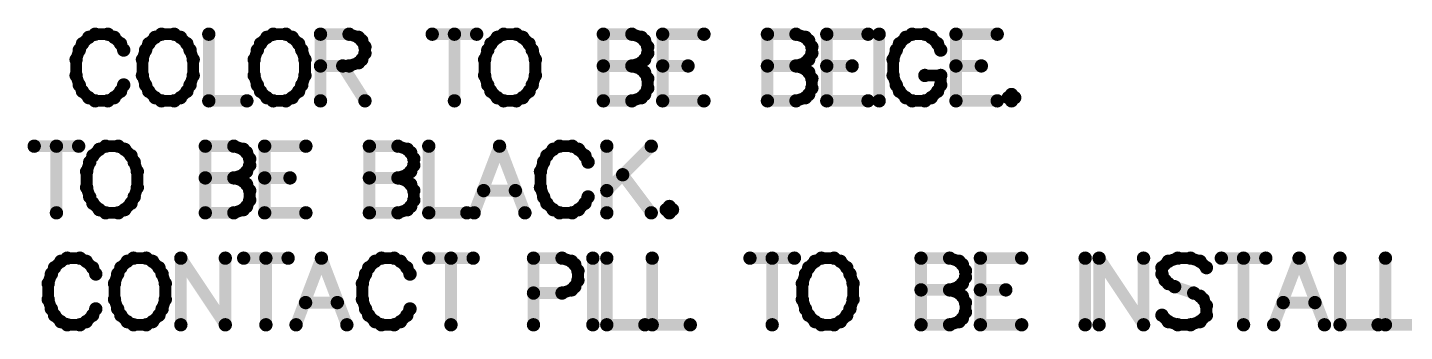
# Model space of a CAD drawing. Extents: x 0 to 200, y 0 to 200.
# Drawn here: x 127.59 to 148.24, y 157.98 to 162.54 of the extents above; entities that cross this region are included whole.
import ezdxf

# ---------------------------------------------------------------- set-up
doc = ezdxf.new("R2010")
doc.units = 0
doc.layers.get('0').update_dxf_attribs({"linetype": 'CONTINUOUS'})
doc.layers.add('gm2', color=1, linetype='CONTINUOUS')

# ---------------------------------------------------------------- blocks, each defined once
blk = doc.blocks.new('D15')
at = {"const_width": 0.1}
blk.add_lwpolyline([(-0.05, 0, 1), (0.05, 0, 1)], format="xyb", close=True, dxfattribs=at)

msp = doc.modelspace()

# ---------------------------------------------------------------- linework, layer by layer
at = {"layer": 'gm2', "color": 1, "const_width": 0.1778}
for points in [[(128.367777, 162.202794), (128.415407, 162.298005)], [(128.415407, 162.298005), (128.510617, 162.393235)], [(128.510617, 162.393235), (128.605837, 162.440845)], [(128.605837, 162.440845), (128.796268, 162.440845)], [(128.796268, 162.440845), (128.891498, 162.393235)], [(128.891498, 162.393235), (128.986708, 162.298005)], [(128.986708, 162.298005), (129.034318, 162.202794)], [(129.410429, 162.298005), (129.362819, 162.202794)], [(129.505649, 162.393235), (129.410429, 162.298005)], [(129.600859, 162.440845), (129.505649, 162.393235)], [(129.79131, 162.440845), (129.600859, 162.440845)], [(129.88652, 162.393235), (129.79131, 162.440845)], [(129.98174, 162.298005), (129.88652, 162.393235)], [(130.02934, 162.202794), (129.98174, 162.298005)], [(130.310231, 162.440845), (130.310231, 161.441053)], [(131.086262, 162.298005), (131.038652, 162.202794)], [(131.181472, 162.393235), (131.086262, 162.298005)], [(131.276693, 162.440845), (131.181472, 162.393235)], [(131.467133, 162.440845), (131.276693, 162.440845)], [(131.562353, 162.393235), (131.467133, 162.440845)], [(131.657563, 162.298005), (131.562353, 162.393235)], [(131.705173, 162.202794), (131.657563, 162.298005)], [(131.986054, 162.440845), (131.986054, 161.441053)], [(132.414545, 162.440845), (131.986054, 162.440845)], [(132.414545, 162.440845), (132.557375, 162.393235)], [(132.557375, 162.393235), (132.604985, 162.345635)], [(132.604985, 162.345635), (132.652595, 162.250405)], [(132.652595, 162.250405), (132.652595, 162.155184)], [(134.328429, 162.440845), (133.661907, 162.440845)], [(133.995168, 161.441053), (133.995168, 162.440845)], [(134.542669, 162.298005), (134.495069, 162.202794)], [(134.637889, 162.393235), (134.542669, 162.298005)], [(134.733099, 162.440845), (134.637889, 162.393235)], [(134.92353, 162.440845), (134.733099, 162.440845)], [(135.01876, 162.393235), (134.92353, 162.440845)], [(135.11396, 162.298005), (135.01876, 162.393235)], [(135.16159, 162.202794), (135.11396, 162.298005)], [(136.228022, 161.441053), (136.228022, 162.440845)], [(136.228022, 162.440845), (136.656503, 162.440845)], [(136.656503, 162.440845), (136.799334, 162.393235)], [(136.799334, 162.393235), (136.846934, 162.345635)], [(136.846934, 162.345635), (136.894564, 162.250405)], [(136.894564, 162.250405), (136.894564, 162.155184)], [(137.118314, 161.441053), (137.118314, 162.440845)], [(137.118314, 162.440845), (137.737225, 162.440845)], [(138.689407, 161.441053), (138.689407, 162.440845)], [(138.689407, 162.440845), (139.117888, 162.440845)], [(139.117888, 162.440845), (139.260719, 162.393235)], [(139.260719, 162.393235), (139.308319, 162.345635)], [(139.308319, 162.345635), (139.355929, 162.250405)], [(139.355929, 162.250405), (139.355929, 162.155184)], [(140.19861, 162.440845), (139.579689, 162.440845)], [(139.579689, 162.440845), (139.579689, 161.441053)], [(140.365241, 161.441053), (140.365241, 162.440845)], [(140.622341, 162.202794), (140.669941, 162.298005)], [(140.669941, 162.298005), (140.765162, 162.393235)], [(140.765162, 162.393235), (140.860372, 162.440845)], [(140.860372, 162.440845), (141.050822, 162.440845)], [(141.050822, 162.440845), (141.146032, 162.393235)], [(141.146032, 162.393235), (141.241252, 162.298005)], [(141.241252, 162.298005), (141.288853, 162.202794)], [(141.517373, 161.441053), (141.517373, 162.440845)], [(141.517373, 162.440845), (142.136304, 162.440845)], [(128.320177, 162.059974), (128.367777, 162.202794)], [(128.320177, 161.821914), (128.320177, 162.059974)], [(129.362819, 162.202794), (129.315219, 162.059974)], [(129.315219, 162.059974), (129.315219, 161.821914)], [(130.07695, 162.059974), (130.02934, 162.202794)], [(130.07695, 161.821914), (130.07695, 162.059974)], [(131.038652, 162.202794), (130.991042, 162.059974)], [(130.991042, 162.059974), (130.991042, 161.821914)], [(131.752784, 162.059974), (131.705173, 162.202794)], [(131.752784, 161.821914), (131.752784, 162.059974)], [(132.604985, 162.059974), (132.557375, 162.012364)], [(132.652595, 162.155184), (132.604985, 162.059974)], [(134.495069, 162.202794), (134.447439, 162.059974)], [(134.447439, 162.059974), (134.447439, 161.821914)], [(135.20919, 162.059974), (135.16159, 162.202794)], [(135.20919, 161.821914), (135.20919, 162.059974)], [(136.846934, 162.059974), (136.799334, 162.012364)], [(136.894564, 162.155184), (136.846934, 162.059974)], [(139.308319, 162.059974), (139.260719, 162.012364)], [(139.355929, 162.155184), (139.308319, 162.059974)], [(140.574711, 162.059974), (140.622341, 162.202794)], [(140.574711, 161.821914), (140.574711, 162.059974)], [(132.414545, 161.964754), (131.986054, 161.964754)], [(132.652595, 161.441053), (132.319345, 161.964754)], [(132.557375, 162.012364), (132.414545, 161.964754)], [(136.656503, 161.964754), (136.228022, 161.964754)], [(136.799334, 162.012364), (136.656503, 161.964754)], [(136.656503, 161.964754), (136.799334, 161.917144)], [(136.799334, 161.917144), (136.846934, 161.869544)], [(136.846934, 161.869544), (136.894564, 161.774314)], [(137.499195, 161.964754), (137.118314, 161.964754)], [(139.117888, 161.964754), (138.689407, 161.964754)], [(139.260719, 162.012364), (139.117888, 161.964754)], [(139.117888, 161.964754), (139.260719, 161.917144)], [(139.260719, 161.917144), (139.308319, 161.869544)], [(139.308319, 161.869544), (139.355929, 161.774314)], [(139.96056, 161.964754), (139.579689, 161.964754)], [(141.898244, 161.964754), (141.517373, 161.964754)], [(128.367777, 161.679093), (128.320177, 161.821914)], [(128.415407, 161.583883), (128.367777, 161.679093)], [(128.986708, 161.583883), (129.034318, 161.679093)], [(129.315219, 161.821914), (129.362819, 161.679093)], [(129.362819, 161.679093), (129.410429, 161.583883)], [(129.98174, 161.583883), (130.02934, 161.679093)], [(130.02934, 161.679093), (130.07695, 161.821914)], [(130.991042, 161.821914), (131.038652, 161.679093)], [(131.038652, 161.679093), (131.086262, 161.583883)], [(131.657563, 161.583883), (131.705173, 161.679093)], [(131.705173, 161.679093), (131.752784, 161.821914)], [(134.447439, 161.821914), (134.495069, 161.679093)], [(134.495069, 161.679093), (134.542669, 161.583883)], [(135.11396, 161.583883), (135.16159, 161.679093)], [(135.16159, 161.679093), (135.20919, 161.821914)], [(136.894564, 161.631483), (136.846934, 161.536273)], [(136.894564, 161.774314), (136.894564, 161.631483)], [(139.355929, 161.631483), (139.308319, 161.536273)], [(139.355929, 161.774314), (139.355929, 161.631483)], [(140.622341, 161.679093), (140.574711, 161.821914)], [(140.669941, 161.583883), (140.622341, 161.679093)], [(141.288853, 161.821914), (141.050822, 161.821914)], [(141.288853, 161.679093), (141.241252, 161.583883)], [(141.288853, 161.821914), (141.288853, 161.679093)], [(128.510617, 161.488663), (128.415407, 161.583883)], [(128.605837, 161.441053), (128.510617, 161.488663)], [(128.796268, 161.441053), (128.605837, 161.441053)], [(128.891498, 161.488663), (128.796268, 161.441053)], [(128.891498, 161.488663), (128.986708, 161.583883)], [(129.410429, 161.583883), (129.505649, 161.488663)], [(129.505649, 161.488663), (129.600859, 161.441053)], [(129.600859, 161.441053), (129.79131, 161.441053)], [(129.79131, 161.441053), (129.88652, 161.488663)], [(129.88652, 161.488663), (129.98174, 161.583883)], [(130.310231, 161.441053), (130.881552, 161.441053)], [(131.086262, 161.583883), (131.181472, 161.488663)], [(131.181472, 161.488663), (131.276693, 161.441053)], [(131.276693, 161.441053), (131.467133, 161.441053)], [(131.467133, 161.441053), (131.562353, 161.488663)], [(131.562353, 161.488663), (131.657563, 161.583883)], [(134.542669, 161.583883), (134.637889, 161.488663)], [(134.637889, 161.488663), (134.733099, 161.441053)], [(134.733099, 161.441053), (134.92353, 161.441053)], [(134.92353, 161.441053), (135.01876, 161.488663)], [(135.01876, 161.488663), (135.11396, 161.583883)], [(136.656503, 161.441053), (136.228022, 161.441053)], [(136.799334, 161.488663), (136.656503, 161.441053)], [(136.846934, 161.536273), (136.799334, 161.488663)], [(137.118314, 161.441053), (137.737225, 161.441053)], [(139.117888, 161.441053), (138.689407, 161.441053)], [(139.260719, 161.488663), (139.117888, 161.441053)], [(139.308319, 161.536273), (139.260719, 161.488663)], [(139.579689, 161.441053), (140.19861, 161.441053)], [(140.765162, 161.488663), (140.669941, 161.583883)], [(140.860372, 161.441053), (140.765162, 161.488663)], [(141.050822, 161.441053), (140.860372, 161.441053)], [(141.146032, 161.488663), (141.050822, 161.441053)], [(141.241252, 161.583883), (141.146032, 161.488663)], [(142.136304, 161.441053), (141.517373, 161.441053)], [(142.350535, 161.536273), (142.302925, 161.488663)], [(142.302925, 161.488663), (142.350535, 161.441053)], [(142.398145, 161.488663), (142.350535, 161.536273)], [(142.350535, 161.441053), (142.398145, 161.488663)], [(128.358277, 160.761092), (127.691745, 160.761092)], [(128.025006, 159.76131), (128.025006, 160.761092)], [(128.572507, 160.618271), (128.524897, 160.523061)], [(128.667727, 160.713491), (128.572507, 160.618271)], [(128.762958, 160.761092), (128.667727, 160.713491)], [(128.953378, 160.761092), (128.762958, 160.761092)], [(129.048598, 160.713491), (128.953378, 160.761092)], [(129.143808, 160.618271), (129.048598, 160.713491)], [(129.191438, 160.523061), (129.143808, 160.618271)], [(130.257861, 159.76131), (130.257861, 160.761092)], [(130.257861, 160.761092), (130.686341, 160.761092)], [(130.686341, 160.761092), (130.829162, 160.713491)], [(130.829162, 160.713491), (130.876792, 160.665861)], [(130.876792, 160.665861), (130.924392, 160.570661)], [(131.767064, 160.761092), (131.148152, 160.761092)], [(131.148152, 160.761092), (131.148152, 159.76131)], [(132.719245, 159.76131), (132.719245, 160.761092)], [(132.719245, 160.761092), (133.147726, 160.761092)], [(133.147726, 160.761092), (133.290547, 160.713491)], [(133.290547, 160.713491), (133.338157, 160.665861)], [(133.338157, 160.665861), (133.385767, 160.570661)], [(133.609537, 159.76131), (133.609537, 160.761092)], [(134.671209, 160.761092), (134.290339, 159.76131)], [(135.05207, 159.76131), (134.671209, 160.761092)], [(135.380581, 160.618271), (135.332971, 160.523061)], [(135.475791, 160.713491), (135.380581, 160.618271)], [(135.571031, 160.761092), (135.475791, 160.713491)], [(135.761452, 160.761092), (135.571031, 160.761092)], [(135.856672, 160.713491), (135.761452, 160.761092)], [(135.951882, 160.618271), (135.856672, 160.713491)], [(135.999512, 160.523061), (135.951882, 160.618271)], [(136.280393, 160.761092), (136.280393, 159.76131)], [(136.280393, 160.09457), (136.946934, 160.761092)], [(128.524897, 160.523061), (128.477297, 160.380221)], [(129.239028, 160.380221), (129.191438, 160.523061)], [(130.924392, 160.475431), (130.876792, 160.380221)], [(130.924392, 160.570661), (130.924392, 160.475431)], [(133.385767, 160.475431), (133.338157, 160.380221)], [(133.385767, 160.570661), (133.385767, 160.475431)], [(135.332971, 160.523061), (135.285371, 160.380221)], [(128.477297, 160.380221), (128.477297, 160.14218)], [(129.239028, 160.14218), (129.239028, 160.380221)], [(130.257861, 160.285001), (130.686341, 160.285001)], [(130.829162, 160.332611), (130.686341, 160.285001)], [(130.686341, 160.285001), (130.829162, 160.2374)], [(130.876792, 160.380221), (130.829162, 160.332611)], [(130.829162, 160.2374), (130.876792, 160.18979)], [(130.876792, 160.18979), (130.924392, 160.09457)], [(131.148152, 160.285001), (131.529023, 160.285001)], [(133.147726, 160.285001), (132.719245, 160.285001)], [(133.290547, 160.332611), (133.147726, 160.285001)], [(133.147726, 160.285001), (133.290547, 160.2374)], [(133.338157, 160.380221), (133.290547, 160.332611)], [(133.290547, 160.2374), (133.338157, 160.18979)], [(133.338157, 160.18979), (133.385767, 160.09457)], [(135.285371, 160.380221), (135.285371, 160.14218)], [(136.946934, 159.76131), (136.518433, 160.332611)], [(128.477297, 160.14218), (128.524897, 159.99934)], [(128.524897, 159.99934), (128.572507, 159.90413)], [(129.143808, 159.90413), (129.191438, 159.99934)], [(129.191438, 159.99934), (129.239028, 160.14218)], [(130.924392, 160.09457), (130.924392, 159.95174)], [(133.385767, 160.09457), (133.385767, 159.95174)], [(134.90927, 160.09457), (134.433179, 160.09457)], [(135.285371, 160.14218), (135.332971, 159.99934)], [(135.332971, 159.99934), (135.380581, 159.90413)], [(135.951882, 159.90413), (135.999512, 159.99934)], [(128.572507, 159.90413), (128.667727, 159.80891)], [(128.667727, 159.80891), (128.762958, 159.76131)], [(128.953378, 159.76131), (129.048598, 159.80891)], [(129.048598, 159.80891), (129.143808, 159.90413)], [(130.829162, 159.80891), (130.686341, 159.76131)], [(130.876792, 159.85652), (130.829162, 159.80891)], [(130.924392, 159.95174), (130.876792, 159.85652)], [(133.290547, 159.80891), (133.147726, 159.76131)], [(133.338157, 159.85652), (133.290547, 159.80891)], [(133.385767, 159.95174), (133.338157, 159.85652)], [(135.380581, 159.90413), (135.475791, 159.80891)], [(135.475791, 159.80891), (135.571031, 159.76131)], [(135.761452, 159.76131), (135.856672, 159.80891)], [(135.856672, 159.80891), (135.951882, 159.90413)], [(137.218294, 159.85652), (137.170684, 159.80891)], [(137.170684, 159.80891), (137.218294, 159.76131)], [(137.265895, 159.80891), (137.218294, 159.85652)], [(137.218294, 159.76131), (137.265895, 159.80891)], [(128.762958, 159.76131), (128.953378, 159.76131)], [(130.686341, 159.76131), (130.257861, 159.76131)], [(131.148152, 159.76131), (131.767064, 159.76131)], [(133.147726, 159.76131), (132.719245, 159.76131)], [(134.180838, 159.76131), (133.609537, 159.76131)], [(135.571031, 159.76131), (135.761452, 159.76131)], [(127.948836, 158.843308), (127.996436, 158.938518)], [(127.996436, 158.938518), (128.091656, 159.033738)], [(128.091656, 159.033738), (128.186866, 159.081338)], [(128.186866, 159.081338), (128.377317, 159.081338)], [(128.377317, 159.081338), (128.472527, 159.033738)], [(128.472527, 159.033738), (128.567747, 158.938518)], [(128.567747, 158.938518), (128.615357, 158.843308)], [(128.991468, 158.938518), (128.943858, 158.843308)], [(129.086688, 159.033738), (128.991468, 158.938518)], [(129.181898, 159.081338), (129.086688, 159.033738)], [(129.372349, 159.081338), (129.181898, 159.081338)], [(129.467559, 159.033738), (129.372349, 159.081338)], [(129.562779, 158.938518), (129.467559, 159.033738)], [(129.610379, 158.843308), (129.562779, 158.938518)], [(130.557801, 158.081556), (129.89128, 159.081338)], [(129.89128, 159.081338), (129.89128, 158.081556)], [(130.557801, 159.081338), (130.557801, 158.081556)], [(131.500443, 159.081338), (130.833922, 159.081338)], [(131.167192, 158.081556), (131.167192, 159.081338)], [(132.000354, 159.081338), (131.619483, 158.081556)], [(132.000354, 159.081338), (132.381235, 158.081556)], [(132.709725, 158.938518), (132.662115, 158.843308)], [(132.804956, 159.033738), (132.709725, 158.938518)], [(132.900156, 159.081338), (132.804956, 159.033738)], [(133.090596, 159.081338), (132.900156, 159.081338)], [(133.185816, 159.033738), (133.090596, 159.081338)], [(133.281027, 158.938518), (133.185816, 159.033738)], [(133.328637, 158.843308), (133.281027, 158.938518)], [(133.609537, 159.081338), (134.276059, 159.081338)], [(133.942808, 159.081338), (133.942808, 158.081556)], [(135.18063, 158.081556), (135.18063, 159.081338)], [(135.18063, 159.081338), (135.609111, 159.081338)], [(135.609111, 159.081338), (135.751932, 159.033738)], [(135.751932, 159.033738), (135.799542, 158.986128)], [(135.799542, 158.986128), (135.847152, 158.890908)], [(136.070902, 159.081338), (136.070902, 158.081556)], [(136.280393, 158.081556), (136.280393, 159.081338)], [(136.961214, 159.081338), (136.961214, 158.081556)], [(139.094078, 159.081338), (138.427557, 159.081338)], [(138.760818, 158.081556), (138.760818, 159.081338)], [(139.308319, 158.938518), (139.260719, 158.843308)], [(139.403539, 159.033738), (139.308319, 158.938518)], [(139.498749, 159.081338), (139.403539, 159.033738)], [(139.689199, 159.081338), (139.498749, 159.081338)], [(139.78441, 159.033738), (139.689199, 159.081338)], [(139.87963, 158.938518), (139.78441, 159.033738)], [(139.92724, 158.843308), (139.87963, 158.938518)], [(140.993672, 158.081556), (140.993672, 159.081338)], [(140.993672, 159.081338), (141.422163, 159.081338)], [(141.422163, 159.081338), (141.564983, 159.033738)], [(141.564983, 159.033738), (141.612583, 158.986128)], [(141.612583, 158.986128), (141.660213, 158.890908)], [(142.502875, 159.081338), (141.883964, 159.081338)], [(141.883964, 159.081338), (141.883964, 158.081556)], [(143.455057, 158.081556), (143.455057, 159.081338)], [(144.331069, 158.081556), (143.664537, 159.081338)], [(143.664537, 159.081338), (143.664537, 158.081556)], [(144.331069, 159.081338), (144.331069, 158.081556)], [(144.702409, 159.033738), (144.607189, 158.938518)], [(144.607189, 158.938518), (144.607189, 158.843308)], [(144.84525, 159.081338), (144.702409, 159.033738)], [(145.03568, 159.081338), (144.84525, 159.081338)], [(145.1785, 159.033738), (145.03568, 159.081338)], [(145.273731, 158.938518), (145.1785, 159.033738)], [(146.164022, 159.081338), (145.497481, 159.081338)], [(145.830752, 158.081556), (145.830752, 159.081338)], [(146.663893, 159.081338), (146.283043, 158.081556)], [(147.044774, 158.081556), (146.663893, 159.081338)], [(147.278055, 159.081338), (147.278055, 158.081556)], [(147.958866, 158.081556), (147.958866, 159.081338)], [(127.901226, 158.700477), (127.948836, 158.843308)], [(128.943858, 158.843308), (128.896258, 158.700477)], [(129.657989, 158.700477), (129.610379, 158.843308)], [(132.662115, 158.843308), (132.614505, 158.700477)], [(135.847152, 158.748087), (135.799542, 158.652877)], [(135.847152, 158.890908), (135.847152, 158.748087)], [(139.260719, 158.843308), (139.213108, 158.700477)], [(139.97484, 158.700477), (139.92724, 158.843308)], [(141.660213, 158.795698), (141.612583, 158.700477)], [(141.660213, 158.890908), (141.660213, 158.795698)], [(144.607189, 158.843308), (144.654819, 158.748087)], [(144.654819, 158.748087), (144.702409, 158.700477)], [(127.901226, 158.462427), (127.901226, 158.700477)], [(128.896258, 158.700477), (128.896258, 158.462427)], [(129.657989, 158.462427), (129.657989, 158.700477)], [(132.614505, 158.700477), (132.614505, 158.462427)], [(135.609111, 158.557647), (135.18063, 158.557647)], [(135.751932, 158.605247), (135.609111, 158.557647)], [(135.799542, 158.652877), (135.751932, 158.605247)], [(139.213108, 158.700477), (139.213108, 158.462427)], [(139.97484, 158.462427), (139.97484, 158.700477)], [(141.422163, 158.605247), (140.993672, 158.605247)], [(141.564983, 158.652877), (141.422163, 158.605247)], [(141.422163, 158.605247), (141.564983, 158.557647)], [(141.612583, 158.700477), (141.564983, 158.652877)], [(141.564983, 158.557647), (141.612583, 158.510037)], [(142.264845, 158.605247), (141.883964, 158.605247)], [(144.702409, 158.700477), (144.79762, 158.652877)], [(144.79762, 158.652877), (145.08328, 158.557647)], [(145.08328, 158.557647), (145.1785, 158.510037)], [(127.948836, 158.319607), (127.901226, 158.462427)], [(127.996436, 158.224396), (127.948836, 158.319607)], [(128.567747, 158.224396), (128.615357, 158.319607)], [(128.896258, 158.462427), (128.943858, 158.319607)], [(128.943858, 158.319607), (128.991468, 158.224396)], [(129.562779, 158.224396), (129.610379, 158.319607)], [(129.610379, 158.319607), (129.657989, 158.462427)], [(132.238394, 158.414827), (131.762304, 158.414827)], [(132.614505, 158.462427), (132.662115, 158.319607)], [(132.662115, 158.319607), (132.709725, 158.224396)], [(133.281027, 158.224396), (133.328637, 158.319607)], [(139.213108, 158.462427), (139.260719, 158.319607)], [(139.260719, 158.319607), (139.308319, 158.224396)], [(139.87963, 158.224396), (139.92724, 158.319607)], [(139.92724, 158.319607), (139.97484, 158.462427)], [(141.612583, 158.510037), (141.660213, 158.414827)], [(141.660213, 158.414827), (141.660213, 158.271997)], [(145.1785, 158.510037), (145.2261, 158.462427)], [(145.2261, 158.462427), (145.273731, 158.367217)], [(145.273731, 158.367217), (145.273731, 158.224396)], [(146.425863, 158.414827), (146.901954, 158.414827)], [(128.091656, 158.129166), (127.996436, 158.224396)], [(128.186866, 158.081556), (128.091656, 158.129166)], [(128.472527, 158.129166), (128.377317, 158.081556)], [(128.472527, 158.129166), (128.567747, 158.224396)], [(128.991468, 158.224396), (129.086688, 158.129166)], [(129.086688, 158.129166), (129.181898, 158.081556)], [(129.372349, 158.081556), (129.467559, 158.129166)], [(129.467559, 158.129166), (129.562779, 158.224396)], [(132.709725, 158.224396), (132.804956, 158.129166)], [(132.804956, 158.129166), (132.900156, 158.081556)], [(133.090596, 158.081556), (133.185816, 158.129166)], [(133.185816, 158.129166), (133.281027, 158.224396)], [(139.308319, 158.224396), (139.403539, 158.129166)], [(139.403539, 158.129166), (139.498749, 158.081556)], [(139.689199, 158.081556), (139.78441, 158.129166)], [(139.78441, 158.129166), (139.87963, 158.224396)], [(141.564983, 158.129166), (141.422163, 158.081556)], [(141.612583, 158.176766), (141.564983, 158.129166)], [(141.660213, 158.271997), (141.612583, 158.176766)], [(144.702409, 158.129166), (144.607189, 158.224396)], [(144.84525, 158.081556), (144.702409, 158.129166)], [(145.1785, 158.129166), (145.03568, 158.081556)], [(145.273731, 158.224396), (145.1785, 158.129166)], [(128.377317, 158.081556), (128.186866, 158.081556)], [(129.181898, 158.081556), (129.372349, 158.081556)], [(132.900156, 158.081556), (133.090596, 158.081556)], [(136.851704, 158.081556), (136.280393, 158.081556)], [(136.961214, 158.081556), (137.532505, 158.081556)], [(139.498749, 158.081556), (139.689199, 158.081556)], [(141.422163, 158.081556), (140.993672, 158.081556)], [(141.883964, 158.081556), (142.502875, 158.081556)], [(145.03568, 158.081556), (144.84525, 158.081556)], [(147.278055, 158.081556), (147.849376, 158.081556)], [(148.530177, 158.081556), (147.958866, 158.081556)]]:
    msp.add_lwpolyline(points, dxfattribs=at)

# ---------------------------------------------------------------- block references
at = {"layer": 'gm2'}
for p in [(128.605837, 162.440845), (128.796268, 162.440845), (129.600859, 162.440845), (129.79131, 162.440845), (130.310231, 162.440845), (131.276693, 162.440845), (131.467133, 162.440845), (131.986054, 162.440845), (131.986054, 162.440845), (132.414545, 162.440845), (132.414545, 162.440845), (133.661907, 162.440845), (133.995168, 162.440845), (134.328429, 162.440845), (134.733099, 162.440845), (134.92353, 162.440845), (136.228022, 162.440845), (136.656503, 162.440845), (137.118314, 162.440845), (137.737225, 162.440845), (138.689407, 162.440845), (139.117888, 162.440845), (139.579689, 162.440845), (140.19861, 162.440845), (140.365241, 162.440845), (140.860372, 162.440845), (141.050822, 162.440845), (141.517373, 162.440845), (142.136304, 162.440845), (128.415407, 162.298005), (128.510617, 162.393235), (128.891498, 162.393235), (128.986708, 162.298005), (129.410429, 162.298005), (129.505649, 162.393235), (129.88652, 162.393235), (129.98174, 162.298005), (131.086262, 162.298005), (131.181472, 162.393235), (131.562353, 162.393235), (131.657563, 162.298005), (132.557375, 162.393235), (132.557375, 162.393235), (132.604985, 162.345635), (132.652595, 162.250405), (134.542669, 162.298005), (134.637889, 162.393235), (135.01876, 162.393235), (135.11396, 162.298005), (136.799334, 162.393235), (136.846934, 162.345635), (136.894564, 162.250405), (139.260719, 162.393235), (139.308319, 162.345635), (139.355929, 162.250405), (140.669941, 162.298005), (140.765162, 162.393235), (141.146032, 162.393235), (141.241252, 162.298005), (128.320177, 162.059974), (128.367777, 162.202794), (129.034318, 162.202794), (129.315219, 162.059974), (129.362819, 162.202794), (130.02934, 162.202794), (130.07695, 162.059974), (130.991042, 162.059974), (131.038652, 162.202794), (131.705173, 162.202794), (131.752784, 162.059974), (131.752784, 162.059974), (132.604985, 162.059974), (132.652595, 162.155184), (134.447439, 162.059974), (134.495069, 162.202794), (135.16159, 162.202794), (135.20919, 162.059974), (136.846934, 162.059974), (136.894564, 162.155184), (139.308319, 162.059974), (139.355929, 162.155184), (140.574711, 162.059974), (140.622341, 162.202794), (141.288853, 162.202794), (128.320177, 161.821914), (129.315219, 161.821914), (130.07695, 161.821914), (130.991042, 161.821914), (131.752784, 161.821914), (131.986054, 161.964754), (132.319345, 161.964754), (132.414545, 161.964754), (132.414545, 161.964754), (132.557375, 162.012364), (134.447439, 161.821914), (135.20919, 161.821914), (136.228022, 161.964754), (136.656503, 161.964754), (136.656503, 161.964754), (136.799334, 162.012364), (136.799334, 161.917144), (136.799334, 161.917144), (136.846934, 161.869544), (137.118314, 161.964754), (137.499195, 161.964754), (138.689407, 161.964754), (139.117888, 161.964754), (139.117888, 161.964754), (139.260719, 162.012364), (139.260719, 161.917144), (139.260719, 161.917144), (139.308319, 161.869544), (139.579689, 161.964754), (139.96056, 161.964754), (140.574711, 161.821914), (141.050822, 161.821914), (141.288853, 161.821914), (141.288853, 161.821914), (141.517373, 161.964754), (141.898244, 161.964754), (128.367777, 161.679093), (129.034318, 161.679093), (129.362819, 161.679093), (130.02934, 161.679093), (131.038652, 161.679093), (131.705173, 161.679093), (134.495069, 161.679093), (135.16159, 161.679093), (136.894564, 161.774314), (136.894564, 161.631483), (139.355929, 161.774314), (139.355929, 161.631483), (140.622341, 161.679093), (141.288853, 161.679093), (128.415407, 161.583883), (128.510617, 161.488663), (128.605837, 161.441053), (128.796268, 161.441053), (128.891498, 161.488663), (128.891498, 161.488663), (128.986708, 161.583883), (129.410429, 161.583883), (129.505649, 161.488663), (129.600859, 161.441053), (129.79131, 161.441053), (129.88652, 161.488663), (129.88652, 161.488663), (129.98174, 161.583883), (130.310231, 161.441053), (130.881552, 161.441053), (131.086262, 161.583883), (131.181472, 161.488663), (131.276693, 161.441053), (131.467133, 161.441053), (131.562353, 161.488663), (131.657563, 161.583883), (131.986054, 161.441053), (132.652595, 161.441053), (133.995168, 161.441053), (134.542669, 161.583883), (134.542669, 161.583883), (134.637889, 161.488663), (134.733099, 161.441053), (134.92353, 161.441053), (135.01876, 161.488663), (135.11396, 161.583883), (136.228022, 161.441053), (136.656503, 161.441053), (136.799334, 161.488663), (136.846934, 161.536273), (137.118314, 161.441053), (137.118314, 161.441053), (137.737225, 161.441053), (138.689407, 161.441053), (139.117888, 161.441053), (139.260719, 161.488663), (139.308319, 161.536273), (139.579689, 161.441053), (140.19861, 161.441053), (140.365241, 161.441053), (140.669941, 161.583883), (140.765162, 161.488663), (140.860372, 161.441053), (141.050822, 161.441053), (141.146032, 161.488663), (141.241252, 161.583883), (141.517373, 161.441053), (142.136304, 161.441053), (142.302925, 161.488663), (142.350535, 161.536273), (142.350535, 161.441053), (142.350535, 161.441053), (142.398145, 161.488663), (127.691745, 160.761092), (128.025006, 160.761092), (128.358277, 160.761092), (128.572507, 160.618271), (128.667727, 160.713491), (128.762958, 160.761092), (128.953378, 160.761092), (129.048598, 160.713491), (129.143808, 160.618271), (130.257861, 160.761092), (130.686341, 160.761092), (130.829162, 160.713491), (130.876792, 160.665861), (131.148152, 160.761092), (131.767064, 160.761092), (132.719245, 160.761092), (133.147726, 160.761092), (133.290547, 160.713491), (133.290547, 160.713491), (133.338157, 160.665861), (133.609537, 160.761092), (134.671209, 160.761092), (135.380581, 160.618271), (135.475791, 160.713491), (135.571031, 160.761092), (135.761452, 160.761092), (135.856672, 160.713491), (135.951882, 160.618271), (136.280393, 160.761092), (136.946934, 160.761092), (128.477297, 160.380221), (128.524897, 160.523061), (129.191438, 160.523061), (129.239028, 160.380221), (130.876792, 160.380221), (130.924392, 160.570661), (130.924392, 160.475431), (133.338157, 160.380221), (133.385767, 160.570661), (133.385767, 160.475431), (135.285371, 160.380221), (135.332971, 160.523061), (135.999512, 160.523061), (130.257861, 160.285001), (130.686341, 160.285001), (130.686341, 160.285001), (130.829162, 160.332611), (130.829162, 160.2374), (130.876792, 160.18979), (131.148152, 160.285001), (131.529023, 160.285001), (132.719245, 160.285001), (133.147726, 160.285001), (133.147726, 160.285001), (133.290547, 160.332611), (133.290547, 160.2374), (133.338157, 160.18979), (136.518433, 160.332611), (128.477297, 160.14218), (128.524897, 159.99934), (129.191438, 159.99934), (129.239028, 160.14218), (130.924392, 160.09457), (133.385767, 160.09457), (134.433179, 160.09457), (134.90927, 160.09457), (135.285371, 160.14218), (135.332971, 159.99934), (135.999512, 159.99934), (136.280393, 160.09457), (128.025006, 159.76131), (128.572507, 159.90413), (128.667727, 159.80891), (128.667727, 159.80891), (128.762958, 159.76131), (128.953378, 159.76131), (129.048598, 159.80891), (129.143808, 159.90413), (130.257861, 159.76131), (130.257861, 159.76131), (130.686341, 159.76131), (130.829162, 159.80891), (130.876792, 159.85652), (130.924392, 159.95174), (131.148152, 159.76131), (131.767064, 159.76131), (132.719245, 159.76131), (133.147726, 159.76131), (133.290547, 159.80891), (133.338157, 159.85652), (133.385767, 159.95174), (133.609537, 159.76131), (134.180838, 159.76131), (134.290339, 159.76131), (135.05207, 159.76131), (135.380581, 159.90413), (135.475791, 159.80891), (135.571031, 159.76131), (135.761452, 159.76131), (135.856672, 159.80891), (135.951882, 159.90413), (136.280393, 159.76131), (136.946934, 159.76131), (137.170684, 159.80891), (137.218294, 159.85652), (137.218294, 159.85652), (137.218294, 159.76131), (137.265895, 159.80891), (127.996436, 158.938518), (128.091656, 159.033738), (128.186866, 159.081338), (128.377317, 159.081338), (128.472527, 159.033738), (128.567747, 158.938518), (128.991468, 158.938518), (129.086688, 159.033738), (129.181898, 159.081338), (129.372349, 159.081338), (129.467559, 159.033738), (129.562779, 158.938518), (129.89128, 159.081338), (130.557801, 159.081338), (130.833922, 159.081338), (131.167192, 159.081338), (131.500443, 159.081338), (132.000354, 159.081338), (132.000354, 159.081338), (132.709725, 158.938518), (132.804956, 159.033738), (132.900156, 159.081338), (133.090596, 159.081338), (133.185816, 159.033738), (133.281027, 158.938518), (133.609537, 159.081338), (133.942808, 159.081338), (134.276059, 159.081338), (135.18063, 159.081338), (135.609111, 159.081338), (135.751932, 159.033738), (135.799542, 158.986128), (136.070902, 159.081338), (136.280393, 159.081338), (136.961214, 159.081338), (138.427557, 159.081338), (138.760818, 159.081338), (139.094078, 159.081338), (139.308319, 158.938518), (139.308319, 158.938518), (139.403539, 159.033738), (139.498749, 159.081338), (139.689199, 159.081338), (139.78441, 159.033738), (139.87963, 158.938518), (140.993672, 159.081338), (141.422163, 159.081338), (141.564983, 159.033738), (141.612583, 158.986128), (141.883964, 159.081338), (142.502875, 159.081338), (143.455057, 159.081338), (143.664537, 159.081338), (144.331069, 159.081338), (144.607189, 158.938518), (144.702409, 159.033738), (144.84525, 159.081338), (145.03568, 159.081338), (145.1785, 159.033738), (145.273731, 158.938518), (145.497481, 159.081338), (145.830752, 159.081338), (146.164022, 159.081338), (146.663893, 159.081338), (147.278055, 159.081338), (147.958866, 159.081338), (127.948836, 158.843308), (128.615357, 158.843308), (128.943858, 158.843308), (129.610379, 158.843308), (132.662115, 158.843308), (133.328637, 158.843308), (135.847152, 158.890908), (135.847152, 158.748087), (139.260719, 158.843308), (139.92724, 158.843308), (141.660213, 158.890908), (141.660213, 158.795698), (144.607189, 158.843308), (144.654819, 158.748087), (127.901226, 158.700477), (128.896258, 158.700477), (129.657989, 158.700477), (132.614505, 158.700477), (135.18063, 158.557647), (135.609111, 158.557647), (135.751932, 158.605247), (135.799542, 158.652877), (139.213108, 158.700477), (139.97484, 158.700477), (140.993672, 158.605247), (141.422163, 158.605247), (141.422163, 158.605247), (141.564983, 158.652877), (141.564983, 158.557647), (141.564983, 158.557647), (141.612583, 158.700477), (141.883964, 158.605247), (142.264845, 158.605247), (144.702409, 158.700477), (144.79762, 158.652877), (145.08328, 158.557647), (127.901226, 158.462427), (127.948836, 158.319607), (128.615357, 158.319607), (128.896258, 158.462427), (128.943858, 158.319607), (129.610379, 158.319607), (129.657989, 158.462427), (131.762304, 158.414827), (132.238394, 158.414827), (132.614505, 158.462427), (132.662115, 158.319607), (133.328637, 158.319607), (139.213108, 158.462427), (139.260719, 158.319607), (139.92724, 158.319607), (139.97484, 158.462427), (141.612583, 158.510037), (141.660213, 158.414827), (145.1785, 158.510037), (145.2261, 158.462427), (145.273731, 158.367217), (146.425863, 158.414827), (146.901954, 158.414827), (127.996436, 158.224396), (128.091656, 158.129166), (128.472527, 158.129166), (128.472527, 158.129166), (128.567747, 158.224396), (128.991468, 158.224396), (129.086688, 158.129166), (129.467559, 158.129166), (129.467559, 158.129166), (129.562779, 158.224396), (132.709725, 158.224396), (132.709725, 158.224396), (132.804956, 158.129166), (133.185816, 158.129166), (133.281027, 158.224396), (139.308319, 158.224396), (139.403539, 158.129166), (139.78441, 158.129166), (139.87963, 158.224396), (141.564983, 158.129166), (141.612583, 158.176766), (141.660213, 158.271997), (144.607189, 158.224396), (144.702409, 158.129166), (145.1785, 158.129166), (145.273731, 158.224396), (128.186866, 158.081556), (128.377317, 158.081556), (129.181898, 158.081556), (129.372349, 158.081556), (129.89128, 158.081556), (130.557801, 158.081556), (131.167192, 158.081556), (131.619483, 158.081556), (132.381235, 158.081556), (132.900156, 158.081556), (133.090596, 158.081556), (133.942808, 158.081556), (135.18063, 158.081556), (136.070902, 158.081556), (136.280393, 158.081556), (136.851704, 158.081556), (136.961214, 158.081556), (137.532505, 158.081556), (138.760818, 158.081556), (139.498749, 158.081556), (139.689199, 158.081556), (140.993672, 158.081556), (141.422163, 158.081556), (141.883964, 158.081556), (142.502875, 158.081556), (143.455057, 158.081556), (143.664537, 158.081556), (144.331069, 158.081556), (144.331069, 158.081556), (144.84525, 158.081556), (145.03568, 158.081556), (145.830752, 158.081556), (146.283043, 158.081556), (147.044774, 158.081556), (147.278055, 158.081556), (147.849376, 158.081556), (147.958866, 158.081556)]:
    msp.add_blockref('D15', p, dxfattribs=at)

doc.saveas('drawing.dxf')
